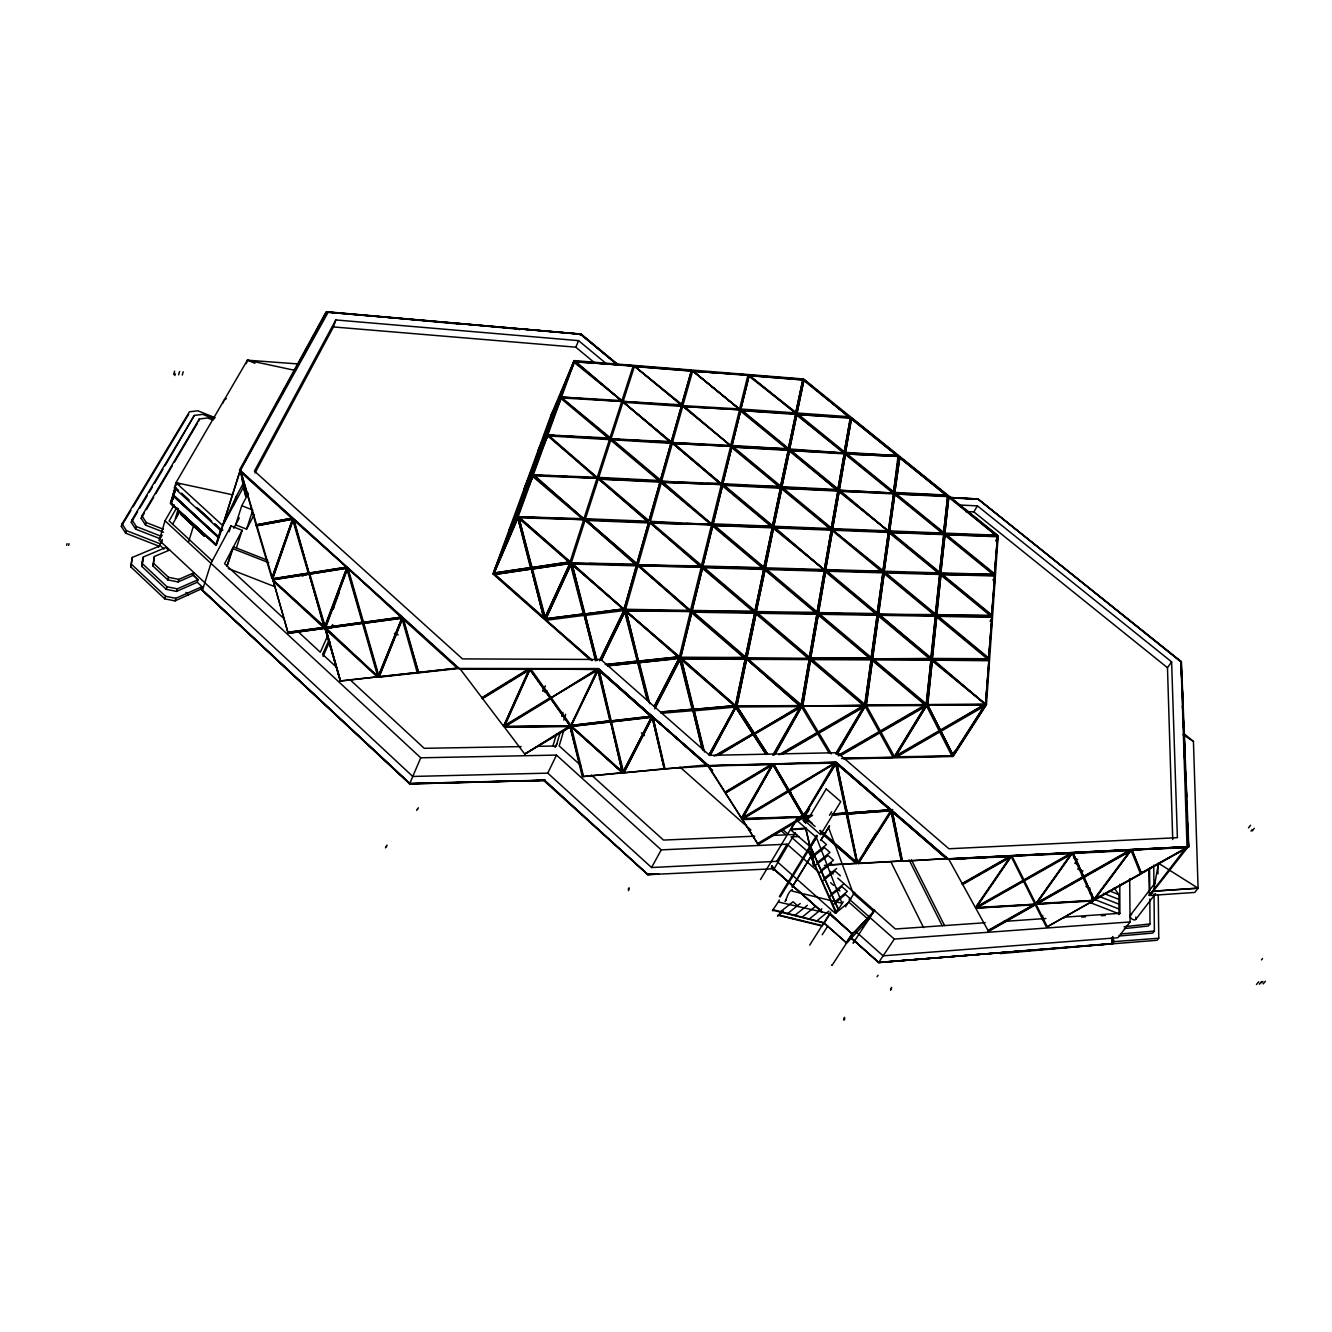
<?xml version="1.0" encoding="UTF-8"?>
<svg xmlns="http://www.w3.org/2000/svg" width="1332" height="1332" viewBox="0 0 1332 1332"><rect width="100%" height="100%" fill="white"/><g stroke="black" fill="none" stroke-linecap="round" stroke-linejoin="round"><path stroke-width="1.5" d="M1091.691 903.163L1091.79 893.539M1089.759 892.756L1089.809 887.978L1085.93 886.463M1113.286 943.622L1113.386 939.709L1112.237 943.705L1000.232 953.595M1042.54 919.596L1042.673 915.467M202.214 590.292L409.64 783.915L544.605 780.369M821.927 911.837L772.76 868.248L771.411 868.314L771.711 865.8L774.375 869.463M985.464 704.212L988.927 659.756L933.066 659.49L985.464 704.212L932.65 660.156L989.243 660.739L985.497 703.795M988.644 658.491L991.924 616.533L937.095 616.283L991.524 617.182M991.624 615.717L994.788 575.374L941.308 574.508L991.624 615.717L994.788 575.374M940.958 571.528L945.037 534.465L994.488 574.625L997.518 536.113L945.32 534.698M985.88 703.546L988.927 659.756M932.084 659.107L936.762 616.1L988.627 658.874L991.924 616.533M994.488 574.625L997.518 536.113M843.955 758.957L953.079 756.476L986.479 704.611L998.151 535.697L803.596 378.987L574.059 360.606L517.482 516.516L493.023 573.992L589.876 659.54M580.369 333.899L581.485 334.365L326.14 311.904L239.46 470.129L459.29 668.964L598.284 668.664L707.059 765.584L836.146 762.254L948.084 859.007L1188.793 846.969L1181.417 661.688L977.938 498.984L1181.134 661.904M953.079 756.476L953.429 752.38M927.621 703.196L932.333 660.006L985.164 704.095L931.917 660.672M936.529 615.284L940.991 574.308L991.358 615.55L942.573 615.384M944.987 531.734L948.867 496.47L996.969 535.198L986.213 535.414M932.333 660.006L927.821 704.545L985.164 704.095M936.762 616.1L932.483 658.458L988.344 658.724L977.588 659.323M940.991 574.308L936.912 614.618L991.358 615.55M940.758 573.543L945.037 534.465M944.788 533.766L948.867 496.47M926.073 704.678L931.018 659.49L873.293 659.223L926.489 704.012L931.018 659.49M930.985 656.576L935.497 615.584L879.287 614.635L929.203 657.275M935.464 612.753L939.759 573.792L884.981 572.227L935.647 614.102L939.759 573.792M939.51 573.043L943.822 533.966L890.026 532.5L939.51 573.043L943.822 533.966M914.152 532.55L889.51 531.568L894.888 493.739L943.572 533.266L947.685 495.97L895.204 493.989L947.318 496.603M935.497 615.584L931.185 657.925L879.287 614.635M943.572 533.266L947.685 495.97M154.362 556.493L153.563 563.269L168.565 577.322L178.838 579.387L194.072 572.727L193.273 575.274L178.038 581.951L167.782 579.886L152.814 565.85L154.362 556.493L169.68 550.016M192.174 573.842L198.035 579.703L197.236 582.234L176.54 591.391L166.25 589.327L141.775 566.333L143.34 556.976L165.851 547.485L168.764 550.416M141.908 566.45L142.591 559.54M141.775 566.333L143.34 556.976M130.852 566.933L132.318 557.442L160.389 545.67L163.986 549.017M197.236 582.234L201.998 586.679L201.265 588.96L175.041 600.882L164.718 598.834L130.719 566.816L132.318 557.442M871.195 659.207L865.051 704.495L811.488 658.94L871.195 659.207L864.934 703.113M877.239 614.601L871.394 657.625L819.147 613.619L877.239 614.601L871.011 658.291M882.983 572.177L877.438 613.103L826.423 570.562L882.983 572.177L877.055 613.769L826.056 571.228L882.6 572.843M833.349 529.587L888.461 531.768L883.166 570.745L833 530.236M888.644 530.402L893.672 493.24L839.593 491.192L888.278 531.068L839.959 490.526M839.093 490.276L892.79 492.99L839.093 490.276L845.537 453.663L893.489 492.59L898.65 456.476L845.903 453.946L898.65 456.476M866.299 703.662L872.527 659.74L925.723 704.561L866.416 705.044L872.527 659.74M872.343 658.841L878.537 615.134L930.452 658.441L872.343 658.841L899.133 658.957M878.354 614.285L884.248 572.693L934.931 614.585L878.354 614.285L924.508 615.068M904.345 572.494L884.065 571.928L889.693 532.284L939.21 572.843L912.453 572.727M912.736 494.005L894.688 493.09L899.833 456.959L947.169 495.088L916.732 494.205M872.726 658.158L878.537 615.134M878.737 613.619L884.248 572.693M884.065 571.928L889.693 532.284M889.51 531.568L894.888 493.739M894.688 493.09L899.833 456.959M882.8 571.411L888.461 531.768M888.278 531.068L893.672 493.24M893.489 492.59L897.885 457.159M810.572 658.541L818.364 614.119L870.629 658.158L810.572 658.541L818.364 614.119M818.581 611.288L825.657 571.028L876.689 613.586L863.852 614.052M857.841 571.162L825.54 570.246L832.6 530.019L882.45 571.195L865.917 571.395M848.8 529.953L832.483 529.287L839.227 490.942L887.928 530.835L838.877 491.591M845.404 453.063L851.564 418.082L898.151 455.611L845.404 453.063L851.564 418.082M802.863 705.544L810.672 659.473L864.252 705.061L802.48 706.243L810.289 660.156L863.852 705.727M825.657 571.028L818.614 612.587L876.689 613.586M825.54 570.246L832.6 530.019M832.483 529.287L839.227 490.942M839.443 489.627L845.537 453.663M809.323 658.924L801.081 705.677L747.185 659.34L809.323 658.924L801.481 704.994L747.568 658.641M817.032 613.586L809.59 657.325L756.992 612.57L817.032 613.586L809.207 657.991L756.16 613.086L746.653 658.241L808.391 658.524L746.653 658.241M816.916 612.737L824.375 570.496L765.967 568.831L817.299 612.054L824.375 570.496M824.242 569.713L831.351 529.503L774.491 527.239L824.242 569.713L774.125 527.922L830.985 530.169M779.72 527.189L773.626 526.956L781.834 488.045L831.218 528.787L837.995 490.442L782.25 488.311L837.645 491.092M837.861 489.776L844.338 453.18L789.993 450.549L837.861 489.776L844.338 453.18M839.343 452.697L789.51 449.667L796.653 414.885L844.205 452.564L850.399 417.599L797.385 414.535M824.608 569.047L831.351 529.503M831.218 528.787L837.995 490.442M844.205 452.564L850.399 417.599M785.947 899.999C785.164 903.246 787.628 891.574 792.374 889.51M746.32 659.873L736.696 706.776L746.703 659.19L800.232 706.26L746.703 659.19M765.151 569.297L756.11 612.221L765.151 569.297L816.499 612.553L787.162 612.737M765.101 568.514L773.343 528.354L823.842 569.513L773.692 527.672L765.45 567.832L823.842 569.513M789.593 450.283L781.767 487.379L789.593 450.283L837.145 490.176M803.729 380.452L796.902 413.669L804.062 379.803L849.566 417.399L804.062 379.803M747.036 657.542L756.16 613.086M773.626 526.956L781.834 488.045M789.51 449.667L796.986 414.235M735.264 706.21L745.304 658.641L681.385 658.341L734.648 705.677L693.339 709.407L681.318 659.057L693.789 709.123M754.811 612.537L745.637 656.992L692.723 611.488L754.811 612.537L745.271 657.692L693.922 613.536M754.761 611.671L763.835 568.764L703.479 567.049L755.127 610.988L763.835 568.764M715.118 567.082L702.63 566.716L712.87 525.274L763.785 567.981L772.41 527.156L713.353 525.507L772.061 527.838M772.344 526.423L780.585 487.529L723.426 484.648L772.71 525.757L780.585 487.529M780.935 484.848L788.361 449.766L732.35 447.069L788.028 450.432M795.787 413.736L788.294 449.167L795.787 413.736L741.191 410.572L786.712 447.868M749.2 375.424L740.725 409.707L749.2 375.424L795.703 413.17L802.896 379.32L749.816 375.191M745.304 658.641L735.647 705.51L681.385 658.341M763.785 567.981L772.41 527.156M780.502 486.863L788.361 449.766M795.703 413.17L802.896 379.32M680.502 657.925L691.841 612.004L744.788 657.542L703.179 658.041M691.857 611.122L702.63 567.532L754.295 611.488L708.408 611.405M712.87 524.525L722.627 485.064L771.911 526.19L753.346 526.14M731.901 446.786L722.61 484.398L731.901 446.786L780.086 486.613L757.292 486.147M740.759 410.273L731.884 446.17L740.759 410.273L787.878 448.884L733.949 446.287M691.841 612.004L680.868 657.225L744.788 657.542M702.63 567.532L692.224 610.422L754.295 611.488M702.63 566.716L712.87 525.274M722.627 485.064L713.219 523.842L771.911 526.19M626.207 610.372L690.459 611.455L679.453 656.659L625.857 611.088L676.972 655.527M690.476 610.572L701.281 566.982L638.528 565.9L690.476 610.572L638.877 565.201M701.298 566.183L711.554 524.741L650.565 523.026L711.554 524.741M661.488 481.984L650.432 521.328L710.739 524.442L661.172 482.683L711.571 523.992L721.345 484.548L662.004 482.267L721.345 484.548M721.328 483.866L730.652 446.27L672.893 443.473L721.328 483.866L673.226 442.773M707.309 444.672L672.444 442.557L730.186 445.371L682.8 406.193L730.635 445.654L739.543 409.773L683.266 406.51L739.543 409.773M693.722 371.278L748.018 374.925L739.51 409.207L693.173 371.245L737.911 407.892M66.6 545.337L67.05 543.606M68.581 545.404L69.031 543.672M162.221 539.527L159.091 546.22L125.658 533.183L121.329 526.406L122.044 523.842L189.394 411.821L197.819 410.789L215.201 417.732M625.374 610.006L637.978 565.684L689.959 610.389L625.724 609.29M669.247 565.767L638.061 564.868L650.033 522.777L700.782 565.967L681.718 566.117M673.759 481.918L661.554 481.302L672.394 443.173L720.862 483.599L706.293 483.566M672.444 442.557L682.8 406.193M692.707 370.912L682.833 405.627L739.077 408.907L692.707 370.912L739.077 408.907M125.658 533.183L126.39 530.602L122.044 523.842M160.323 538.777L135.614 529.137L131.285 522.394L132.001 519.83L194.305 415.418L202.73 414.369L214.136 418.914M173.676 374.492L174.625 371.162M174.842 375.524L175.308 373.859M623.959 609.44L636.596 565.134L572.044 563.286L623.959 609.44L571.711 564.002L636.263 565.834M637.245 562.354L648.701 522.227L585.997 519.746L635.148 562.986M649.317 519.513L660.189 481.451L598.934 479.087L659.856 482.151M671.128 442.657L660.572 480.086L611.854 439.06L671.128 442.657L660.256 480.769L610.988 439.46L598.501 478.121M671.178 442.024L623.543 402.297L671.178 442.024L681.551 405.677L623.126 401.415L634.482 366.267L681.102 404.795L634.482 366.267M691.491 370.413L681.584 405.111L691.491 370.413L635.281 366.034M624.308 608.724L636.596 565.134M648.701 522.227L637.029 563.619L585.997 519.746M660.189 481.451L649.1 520.795L599.25 478.388M671.495 441.342L681.551 405.677M178.638 374.825L179.587 371.511M135.614 529.137L136.347 526.573L132.001 519.83M599.45 679.004L600.482 675.357M163.536 532.151L145.538 525.124L141.192 518.398L141.925 515.834L199.234 419.031L207.675 417.965L212.97 420.08M182.268 375.075L183.2 371.761M145.538 525.124L146.287 522.56L141.925 515.834M194.305 415.418L165.068 465.734M299.101 364.019L247.402 360.189L175.99 482.667L174.425 488.012L221.012 530.835L222.827 530.069L220.712 529.57L218.431 536.779L173.593 495.487L175.924 488.145L171.245 503.396L215.934 544.638L218.215 537.479L219.38 537.112M835.347 913.369L776.822 861.321L651.581 867.532L547.768 773.143L412.77 776.456L159.257 540.293L165.018 520.779L174.242 504.778M221.878 529.204L216.15 545.288L170.463 503.13L175.158 487.229M173.26 495.054L171.129 502.264L173.16 495.537M175.091 488.911L173.476 494.355L175.391 486.996M152.814 565.85L153.563 563.269M171.245 503.396L173.56 496.12L218.398 537.395M563.802 730.369L559.19 745.937L580.669 765.317M198.485 421.528L199.234 419.031M545.104 779.853L543.906 780.652L647.752 874.674L658.674 873.892M560.356 731.967L556.177 745.987L537.628 746.32M563.869 720.129L565.634 714.202M178.338 508.624L175.408 518.414L179.321 511.571M552.897 746.003L556.46 734.148M561.788 716.35L562.97 712.387M647.835 874.624L544.405 780.186L647.885 874.441L646.902 873.542M167.782 579.886L168.565 577.322M166.25 589.327L167.033 586.779L142.524 563.752M223.11 402.93L223.859 400.466L226.373 398.551M164.718 598.834L165.501 596.27L131.452 564.235M188.545 542.057L193.856 524.708M178.038 581.951L178.838 579.387M246.353 363.619L247.402 360.189L295.438 370.479M176.54 591.391L177.339 588.827L198.035 579.703L193.273 575.274M175.041 600.882L175.824 598.318L201.998 586.679M216.15 545.288L221.162 529.503L214.902 523.976M221.012 530.835L240.176 470.412L326.623 311.738L581.435 334.199L520.879 328.987M221.095 530.802L240.26 470.379L459.074 668.398M233.566 505.377L236.663 495.654L243.306 483.366M831.651 965.134L832.317 965.051M229.121 531.684L230.969 525.924L242.158 530.319L236.547 547.585M571.262 562.953L585.081 520.196L636.13 564.102L571.262 562.953L575.291 563.07M585.231 519.447L598.368 478.804L648.234 521.245L585.547 518.731M619.28 439.327L611.105 438.827L623.026 401.981L670.679 441.741L645.837 440.925M248.451 493.223L241.775 505.71L235.614 524.841L246.587 529.154L254.112 514.785M226.973 565.85L232.584 548.518L268.764 562.703M518.864 517.066L583.716 519.647L570.179 561.671L518.864 517.066L569.363 561.971L531.551 567.648L518.931 517.865L532.034 567.415M583.866 518.897L597.036 478.271L534.065 475.091L583.866 518.897L535.331 477.156M597.169 477.572L609.69 438.927L548.501 435.214L597.169 477.572L547.602 435.614L596.27 478.005M609.806 438.295L621.761 401.465L561.521 397.053L574.458 361.471L621.328 400.566L573.543 361.938L555.927 405.944M621.861 400.882L633.249 365.751L575.024 361.821L621.861 400.882L575.307 361.122M227.223 566.083L233.466 546.853L267.699 560.273M246.587 529.154L252.198 511.971M303.829 355.328L306.626 349.384M255.028 472.96L333.466 326.939L335.797 319.946L578.571 340.642L607.092 364.319M271.895 578.338L292.624 519.114L271.895 578.338L256.327 525.857L292.624 519.114M272.56 578.937L293.306 519.73L308.874 573.06L272.56 578.937L292.757 519.963L293.939 519.563L308.991 573.21L293.39 519.796L346.503 567.132L309.524 572.96M533.133 475.524L518.131 516.766L583.266 518.648L533.133 475.524L532.7 476.59M547.602 435.614L533.333 474.825L596.586 477.306M609.257 437.995L561.355 397.635L547.785 434.981L609.257 437.995L600.799 438.195M509.09 532.167L517.732 517.748L509.09 532.167L493.606 572.477L512.703 524.741L498.085 563.236M523.842 491.658L533.499 474.425L527.705 483.516L509.773 530.269L527.572 483.732M541.575 446.453L537.912 453.08L524.508 489.843L542.623 444.555L546.453 437.629M539.244 449.417L551.315 416.317L555.111 409.224M493.023 573.992L550.782 415.75L574.192 360.606M810.339 846.752L790.659 829.836L796.37 820.246M790.992 829.303L805.943 828.088M346.753 568.098L324.625 626.823L309.257 574.159L346.753 568.098L325.158 626.556L323.992 626.956L309.157 574.009L324.525 626.706L272.794 579.87L324.275 627.389L287.928 632.417L273.093 580.336L287.928 632.417M325.308 627.439L362.804 622.277L325.308 627.439L347.436 568.731L362.953 622.444L401.715 617.099L362.953 622.444M325.84 627.189L347.436 568.731M339.26 592.457L333 609.39L333.766 607.692M544.372 780.369L409.59 783.865M954.927 751.065L952.83 754.695M995.637 540.942L997.801 537.046L994.521 574.275M992.939 580.153L995.087 576.323L991.741 615.334M990.092 621.278L992.24 617.515L988.744 658.458M378.388 676.256L401.948 618.065L378.388 676.256L363.087 623.226L325.541 628.388L377.988 676.789L340.476 681.102L325.824 628.821L340.476 681.102M379.087 676.889L402.114 618.98L403.33 618.564L418.498 672.377L402.647 618.714L379.087 676.889L417.798 672.444L379.603 676.606M509.773 530.269L528.371 483.782M513.236 523.376L531.951 478.488M539.293 449.45L556.21 407.192L561.155 397.968L537.778 451.565L561.355 397.635M573.309 364.369L556.56 406.21L551.198 414.818M523.859 489.593L541.974 444.289L547.402 435.914M537.778 451.565L542.357 443.256L560.406 398.101L608.957 438.694M539.327 450.149L561.055 398.368M409.557 783.965L420.745 757.808L556.476 755.094L661.238 849.866L787.062 844.188L819.696 873.076M260.889 432.101L263.12 428.638M260.905 432.317L263.12 428.871M282.317 393.706L284.632 387.828L285.298 388.328M302.58 356.976L306.377 349.617M302.564 357.209L305.711 349.583M323.46 318.348L326.39 313.037M325.224 315.967L326.79 312.171L581.185 334.066L618.248 364.735M579.703 334.099L581.485 334.365L580.336 335.048L580.885 334.249M333.466 326.939L575.807 347.186L578.571 340.642M551.814 415.068L574.458 361.471M553.046 413.07L569.68 373.676M571.278 369.93L573.642 364.302M561.521 397.053L621.328 400.566M546.736 435.631L523.726 490.093L547.119 436.68M532.151 477.655L508.957 530.552L532.95 475.774M530.502 567.815L517.898 518.115L530.985 567.565L494.105 573.126L517.732 517.748M494.105 573.126L517.898 518.115M385.497 847.868L386.197 846.236M386.397 846.802L387.096 845.171M416.716 810.389L417.432 808.774M417.599 809.373L418.298 807.758M323.077 656.376L329.77 641.291M633.249 365.751L575.024 361.821M327.722 635.63L320.313 652.23L297.519 631.152M331.019 628.254L332.667 624.558M328.455 641.208L322.61 654.362L336.263 666.982M634.998 366.6L681.901 404.429M621.761 401.465L561.938 397.968L610.123 437.595M623.026 401.981L670.362 442.424M623.126 401.415L681.102 404.795M611.105 438.827L670.679 441.741M597.036 478.271L535.797 475.907M598.368 478.804L647.901 521.944M583.716 519.647L518.564 517.798M585.081 520.196L634.248 563.469M544.855 617.931L569.93 563.369L531.934 569.064L544.855 617.931L569.08 565.234M571.511 566.283L583.882 613.919L545.904 618.864L570.995 564.302M545.904 618.864L570.146 566.167M503.579 726.29L529.237 670.013L528.704 668.88L459.99 668.764L528.921 669.447L482.134 698.151L529.004 669.463L503.579 726.29L459.99 668.764M504.279 725.724L529.936 669.463L570.129 725.99L504.795 726.822L504.279 725.724L550.116 697.735M570.129 725.99L504.578 726.273L529.936 669.463M545.354 685.897L542.84 691.291L543.389 689.51L547.219 691.008M232.617 494.788L175.99 482.667L222.694 525.541L236.663 495.654M672.394 443.173L720.529 484.282M653.313 480.885L659.723 480.502L598.817 477.422M792.024 891.041L841.574 903.179M661.554 481.302L720.862 483.599M650.033 522.777L700.432 566.649M638.061 564.868L700.782 565.967M637.978 565.684L689.593 611.088M555.094 747.402L556.826 743.789M599.383 660.772L623.992 610.389L599.85 660.505M601.331 659.889L625.074 611.338L637.762 661.122L606.659 664.601M601.814 659.59L625.074 611.338M551.315 697.718L597.618 670.113L597.119 668.997L530.769 668.88L597.352 669.546L570.928 725.457L598.201 669.879L610.422 720.795L571.028 725.49L610.422 720.795M547.768 773.143L556.476 755.094M571.495 725.207L598.201 669.879M748.018 374.925L693.173 371.245M749.616 375.741L796.053 412.52M730.635 445.654L683.582 405.827M730.652 446.27L672.893 443.473M711.571 523.992L662.337 481.568M701.281 566.982L638.528 565.9M690.459 611.455L625.857 611.088M654.112 706.426L679.07 658.291L654.578 706.11M655.194 707.375L680.186 659.257L692.64 709.223L660.622 712.17M654.728 708.907L680.186 659.257M622.993 772.177L651.564 717.099L622.993 772.177L610.922 721.927L651.564 717.099M651.831 718.031L623.692 772.81L664.268 768.797L652.297 717.748L664.268 768.797M624.142 772.527L652.297 717.748M242.158 530.319L224.592 563.702L283.849 618.514M727.605 567.432L763.319 567.765L702.98 566.033M233.816 528.221L239.294 517.915M230.969 525.924L210.956 563.353L202.397 590.476L409.74 783.532L544.338 780.385M843.506 452.947L789.859 449.001M335.797 319.946L254.462 471.095L462.47 658.89L600.849 659.473L709.64 755.361L837.545 752.697L948.933 848.767L1177.388 837.695L1171.611 661.871L977.422 505.877L958.89 504.978M222.694 525.541L243.923 486.163M628.238 889.277L629.07 887.745M628.371 890.658L629.203 889.127M820.329 528.804L830.835 528.554L773.992 526.273M708.957 754.778L735.197 707.109L709.423 754.445M709.506 755.261L736.18 706.659L986.479 704.611M710.056 754.745L735.847 707.409L752.98 734.182L716.882 755.211M710.289 755.361L735.847 707.409M648.234 873.759L647.752 874.674L773.01 868.797L773.576 867.765M651.581 867.532L661.238 849.866M725.074 792.074L771.794 764.102L772.26 765.201L741.724 818.531L707.575 765.384M542.49 443.007L547.935 434.582L546.003 438.095M240.293 470.462L327.955 312.637M158.541 547.202L162.188 540.809M172.561 524.259L179.72 511.688M772.743 755.227L800.316 706.876L756.26 732.55M774.009 754.029L800.599 707.442L799.949 706.093L754.295 733.416L800.216 706.643L737.162 706.593M774.009 755.194L800.582 708.657M775.291 753.995L801.614 706.876M176.84 507.492L169.131 520.912L212.287 560.889M159.257 540.293L162.221 535.114M741.474 817.965L771.994 764.618L725.374 792.54L708.457 765.917L772.061 764.668L725.341 792.64L741.724 818.531M788.627 791.641L742.79 818.997L742.324 817.931L772.86 764.601L803.296 816.699L742.174 819.063L757.908 844.088L802.913 817.315L742.423 819.63M742.573 818.497L772.86 764.601M172.977 494.888L218.648 537.429M173.243 494.255L175.325 490.675M170.912 502.181L172.994 498.584M170.463 503.13L172.644 499.35M176.49 484.448L174.425 488.012L175.524 487.579L178.571 490.359M920.312 532.8L943.272 533.05L889.876 530.919M141.192 518.398L144.322 513.12M146.403 509.59L153.696 497.269M155.777 493.739L172.444 465.567M174.525 462.038L197.452 423.293M809.623 845.853L810.622 846.286L808.224 850.332L836.246 911.871L838.044 909.057L810.605 847.069L816.433 837.478L841.907 902.996M965.633 511.505L973.858 511.888L977.422 505.877M131.285 522.394L137.612 511.771M139.727 508.225L147.119 495.837M149.234 492.291L152.397 486.979M154.512 483.433L162.954 469.264M760.505 879.536L797.385 817.865M835.547 753.895L863.869 706.343L818.697 732.6M836.862 752.713L864.152 706.909L863.536 705.56L818.264 731.884L818.964 733.149L864.152 706.909M836.779 753.862L865.117 706.343L893.189 757.375L841.508 758.524M837.062 754.412L865.117 706.343M508.957 530.552L518.298 516.35L513.919 523.659M771.711 865.8L775.141 870.029M832.134 814.218L846.503 812.936L835.997 763.436L803.829 815.617L835.031 762.603L788.927 790.109L804.095 816.166L812.187 815.634M821.561 911.388L772.893 868.014L821.428 911.504M776.822 861.321L787.062 844.188M804.095 816.166L835.997 763.436M795.337 832.617L773.226 870.345L772.876 869.263M802.796 820.162L809.64 808.74M121.329 526.406L130.952 510.406M133.083 506.843L188.678 414.319M779.353 896.519L816.599 835.297M829.503 815.284L831.634 811.771M780.169 897.019L817.432 835.813M823.442 922.826L773.692 910.439C770.379 911.787 774.675 908.407 779.32 899.999M792.124 887.079L813.203 852.597M820.579 840.525L829.42 826.056M792.39 886.879L813.452 852.397M820.828 840.326L829.52 825.757M785.031 901.498L785.68 900.449M812.087 857.308L824.591 847.685L829.969 852.413L817.099 862.72M777.588 916.349L778.454 914.934L821.644 925.407M846.802 809.839L844.738 813.203L856.526 812.32M815.567 865.201L828.071 855.494L833.449 860.222L820.612 870.595M959.123 574.075L994.221 574.425L941.141 572.893M785.63 916.732L784.764 916.516M819.063 873.076L831.551 863.286M792.823 918.531L791.957 918.314M925.29 705.843L894.421 756.609L925.573 706.376L924.691 705.244M926.489 705.827L951.93 756.043L895.92 757.309L895.337 756.043L926.489 705.827L895.603 756.576M822.493 881.051L835.031 871.078L840.409 875.84M800.049 920.345L799.183 920.129M807.325 922.16L806.443 921.944M865.484 849.949L876.073 833.199M857.442 862.953L890.692 810.722L847.069 814.085L857.442 862.953L847.468 813.769M858.174 863.586L891.441 811.371L901.664 860.988L858.174 863.586L891.441 811.371M832.733 905.044L845.42 894.438L850.798 899.2M829.137 913.602L778.637 902.064M809.673 945.154L821.711 926.19M830.668 912.087L823.925 922.71L773.243 909.739L772.926 910.522M821.977 925.973L823.892 922.959L822.277 925.524M823.992 923.492L830.336 913.552L851.931 933.882M822.227 934.764L827.705 926.173M836.096 912.986L837.761 909.506M838.411 909.373L843.223 901.797M845.52 906.776L854.711 892.407M849.949 900.732L849.516 899.633L850.232 900.282M952.846 754.761L984.664 705.344L953.146 755.294L940.708 730.735L984.398 704.578L940.359 730.019L953.146 755.294M845.953 943.089L852.33 933.282M832.084 965.3L846.32 943.422M846.603 942.973L853.479 932.4M873.692 911.471L867.615 920.778L846.969 942.823L852.663 934.065L873.792 911.554L852.563 933.998M853.362 942.773L874.741 910.056M1129.703 878.77L1130.069 921.944L894.305 939.093L878.67 962.503L1112.387 943.506M843.639 1018.797L844.621 1017.332M843.889 1020.262L844.888 1018.797M877.072 976.706L878.054 975.24M890.658 988.843L891.657 987.378M890.509 990.292L891.491 988.827M976.256 907.658L1011.154 856.543L975.474 907.708L1010.355 856.576L947.701 859.323L835.747 762.553L948.217 858.907L1188.211 846.669L1181.118 661.455M1172.726 839.526L1167.481 667.715L1171.611 661.871M1071.378 853.429L1035.83 903.762L1072.143 853.396L1036.579 903.712L1082.999 877.405M1010.472 952.164L1018.181 951.514M1063.652 918.364L1064.534 917.165L1119.896 913.302L1119.796 884.265M1093.838 899.383L1130.319 850.382L1083.699 876.789L1094.138 899.933L1131.051 850.349L1094.554 899.333L1140.642 874.025L1094.871 899.883M796.486 820.096L815.7 836.796M1119.896 913.302L1118.997 914.468L1118.93 894.604L1114.101 887.961M1130.535 915.034L1155.294 882.716M1158.241 894.638L1158.757 938.227L1113.818 941.641L1112.237 943.705L878.654 962.603L850.815 937.795M1198.084 888.178L1153.462 891.191L1158.474 863.236L1198.084 888.178L1194.737 892.44L1149.966 895.487L1153.262 891.191L1198.084 888.178L1193.439 741.441L1183.815 733.532M1130.069 921.944L1117.948 937.711L883.083 955.827L855.36 931.168M1135.713 919.446L1155.577 893.639M1149.816 899.05L1149.999 923.942L1148.4 926.006L1124.458 928.571M1149.966 895.487L1188.161 846.719L948.8 859.273L965.167 858.441M1154.012 893.988L1154.378 931.068L1152.779 933.099L1118.83 936.03M1158.757 938.227L1157.142 940.275L878.687 962.403L850.832 937.645M1248.5 827.871L1250.565 825.241M1251.014 831.002L1252.047 829.686M1252.246 830.952L1254.311 828.321M808.258 850.116L835.83 912.953L847.701 903.179M1261.437 959.906L1262.553 958.574M1256.476 984.481L1258.723 981.834M1259.373 984.231L1261.62 981.584M1261.737 982.716L1262.853 981.384M1263.152 983.915L1265.4 981.251M853.113 942.989L853.596 942.54M805.91 828.471L809.906 846.386L805.693 828.82M902.097 861.271L947.035 858.591L902.097 861.271L892.224 811.221L902.48 860.955M1180.435 661.355L1129.952 620.862M816.283 921.344L828.887 911.055M834.615 901.997L847.335 891.408L841.957 886.662L829.486 896.736M809.257 919.063L821.894 908.807M831.118 894.155L843.589 884.082M801.981 917.249L814.635 907.042M794.738 915.45L807.425 905.261M819.729 830.619L857.075 862.753L846.686 813.835L832.7 814.818M824.425 865.367L856.692 863.369L821.278 832.284M787.528 913.652L800.232 903.512M778.504 914.851L783.283 911.055M824.108 878.454L836.646 868.497M778.504 915.084L781.618 912.603M780.336 911.854L793.073 901.747L798.384 906.493M846.886 813.169L890.575 809.789L846.886 813.169L836.762 763.286L847.285 812.87M890.692 810.722L847.069 814.085M1128.454 619.663L1078.77 579.803M813.586 854.844L826.489 844.588L821.111 839.859M832.3 815.117L846.686 813.835M815.101 826.556L804.328 817.099L810.722 816.383M804.828 821.744L804.345 817.432L807.425 820.129M796.453 819.446L808.407 810.522M1077.288 578.621L1028.404 539.41M707.542 765.251L709.04 765.817M622.394 772.677L571.328 726.789L622.394 772.677L583.033 776.573L570.196 727.222L582.334 776.639L664.568 769.03L653.013 717.582L708.591 766.033L707.059 765.584L708.158 765.167M1026.955 538.245L978.837 499.633M664.568 769.03L706.509 764.884M693.339 709.407L734.914 705.644M622.277 772.327L610.655 721.728L571.195 726.406L622.277 772.327L610.655 721.728M703.429 749.899L694.155 710.539L704.478 751.997M702.846 750.166L692.99 710.639L701.931 748.584M650.948 716.433L598.9 669.713L610.689 720.995L650.948 716.433L598.434 669.979M610.689 720.995L651.415 716.15M528.704 668.88L481.934 697.585L482.534 698.667L529.237 670.013M597.119 668.997L551.182 697.768L597.402 669.563M504.495 726.29L550.482 698.234L569.896 725.457M504.795 726.822L550.699 698.784M569.58 726.107L524.741 754.078L569.863 726.639L504.279 726.939L569.58 726.107L570.079 727.189L524.891 754.012M951.348 497.619L977.988 498.951L948.967 497.469M638.411 661.288L626.19 611.122L638.411 661.288L678.771 656.842M580.336 335.048L581.485 334.365M725.64 793.123L772.26 765.201M742.324 817.931L788.078 790.609M773.126 765.167L788.344 791.175L742.54 818.431L803.296 816.699M803.829 815.617L789.193 790.575L835.297 763.153L789.46 791.141M608.125 665.883L638.111 662.537L647.635 699.966M648.684 701.648L638.777 662.703L675.091 658.707M757.658 843.522L802.663 816.766L803.113 817.815L758.191 844.521L742.174 819.063M714.102 756.11L752.713 733.616M716.3 755.843L753.196 734.348L766.183 754.545M718.681 755.177L753.196 734.348M767.615 754.162L754.761 734.148L800.599 707.442M778.887 754.745L816.966 732.633L817.682 733.899L783.383 753.829M781.651 753.862L817.249 733.183M818.531 732.433L863.819 706.127L802.896 706.06L831.335 753.862M781.018 754.495L817.398 733.349M838.228 755.327L879.07 731.668L879.736 732.933L840.642 755.577M922.926 706.26L880.335 730.935L881.018 732.2L925.573 706.376M838.511 755.877L879.353 732.217M880.618 731.484L925.274 705.61L866.399 705.544M840.359 755.028L879.453 732.384M880.735 731.651L923.509 706.876M895.337 756.043L939.11 730.752L939.743 731.984L895.92 757.309M939.393 731.285L895.637 756.759L951.93 756.043M941.008 731.268L984.964 705.877M1010.189 856.11L962.137 883.482L962.67 884.481L1010.672 857.159L1010.189 856.11L999.966 856.643M962.37 883.899L1010.355 856.576L962.437 884.065M1071.244 852.979L1023.892 879.869L1024.408 880.852L1071.694 853.995L1071.244 852.979L1050.815 854.028M1023.342 880.918L976.14 907.525L1035.014 904.245L1011.154 856.543M1024.092 880.286L1071.561 853.546L1011.987 856.026L1016.083 855.81M1094.138 899.933L1083.515 876.389L1128.404 850.965M988.244 930.852L1034.431 904.694M1082.866 877.255L1036.429 903.562L1093.339 900.415L975.723 908.124L1034.581 904.828L988.327 931.035M988.544 931.418L1034.731 905.261L1034.281 904.278L988.028 930.469L988.544 931.418L948.8 859.273M1084.015 877.355L1130.635 850.948L1130.202 849.949L1072.976 852.88L1083.515 876.389M1141.141 873.009L1187.495 847.552L1141.457 873.559L1131.884 849.849L1187.162 847.019M1093.639 900.099L1188.127 846.719L948.101 858.807M1047.302 926.756L1092.906 900.998L1047.302 926.756L1035.996 904.162L1092.906 900.998M584.498 614.035L623.692 608.94L584.498 614.035L572.061 564.069L584.964 613.786M595.97 660.489L584.248 615.334L595.504 660.755M596.57 660.572L585.331 615.201L597.036 660.306M543.822 618.148L531.351 568.964L494.422 574.508L543.822 618.148L531.351 568.964M417.982 672.643L458.008 668.065L418.498 672.377M591.957 660.639L546.22 620.262L592.424 660.372M531.551 567.648L569.613 561.921M325.541 628.388L363.087 623.226M401.948 618.065L363.22 623.393L401.415 618.331M256.044 524.908L292.374 518.148L256.044 524.908L240.826 471.478L256.593 524.675M215.901 545.254L171.229 504.029M218.431 536.779L173.776 495.404M193.639 525.907L204.196 536.047L205.761 535.581L182.018 513.902L180.736 514.435L204.495 536.13M181.785 515.084L192.308 525.174M581.718 334.948L615.983 363.786M170.829 503.463L216.117 544.555M849.233 417.116L804.245 380.869M256.327 525.857L292.074 519.347M897.435 455.944L851.731 419.13M273.093 578.687L308.874 573.06M308.991 573.21L345.97 567.382M273.326 579.636L309.157 574.009M272.794 579.87L308.608 574.259M309.257 574.159L346.203 568.348M946.403 495.404L899.949 457.992M494.572 572.877L530.985 567.565M494.422 574.508L530.869 569.214M531.934 569.064L569.447 563.619M996.153 535.481L949.233 496.986M288.461 632.151L324.275 627.389M546.37 618.597L583.882 613.919M546.22 620.262L584.248 615.334M584.865 615.451L623.526 610.639M571.195 726.406L610.189 722.011M610.922 721.927L651.098 717.382M340.992 680.818L377.988 676.789M378.921 677.172L458.991 668.448L598.284 668.664M1124.058 926.722L1149.999 923.942M605.227 664.518L637.762 661.122M638.877 661.005L676.539 657.076M607.575 665.717L636.08 662.753M638.777 662.703L678.621 658.557M1120.412 933.965L1154.378 931.068M660.805 711.904L692.64 709.223M661.105 713.319L692.99 710.639M693.706 710.838L735.197 707.109M1023.176 950.915L878.67 962.503L850.965 937.578M864.385 811.721L875.657 810.872M883.099 810.306L892.706 809.59M804.595 815.917L812.587 815.334M832.533 813.919L846.503 812.936M804.328 817.099L810.322 816.683M985.264 922.726L895.37 929.003L837.761 878.138M1003.579 921.444L1045.853 918.481M1081.584 917.099L1085.563 916.832M1101.348 915.717L1105.277 915.434M1149.966 895.254L1149.05 895.32L1152.696 890.991M790.892 829.753L805.977 828.804M708.524 766.083L665.018 768.731L653.013 717.582M826.806 864.951L856.692 863.369M858.557 863.269L901.664 860.988M973.359 858.008L989.726 857.175M1024.258 855.394L1042.64 854.445M1073.292 853.446L1130.518 850.499L1083.832 876.939L1072.976 852.88M1131.884 849.849L1187.495 847.552M1188.544 847.219L947.701 859.323L836.146 762.254L707.775 765.85L598.251 668.564M799.333 836.513L791.042 836.879L812.853 856.126M754.728 836.18L663.486 840.076L591.391 775.008M771.311 835.48L785.83 834.864L781.151 830.735M796.852 834.381L788.627 834.731L782.4 829.237M821.528 833.332L825.64 833.166M202.481 590.226L409.74 783.532L544.388 780.186M788.927 790.109L773.692 764.052L835.297 763.153M843.306 757.941L893.189 757.375M521.128 746.603L424.225 748.318L349.916 679.603M737.062 706.077L800.632 705.56M940.359 730.019L927.755 705.044L984.698 705.128M810.955 657.858L870.629 658.158M681.018 659.04L744.938 659.323M747.185 659.34L808.94 659.606M811.105 659.623L870.795 659.889M872.893 659.889L930.618 660.139M756.476 611.538L816.499 612.553M631.584 610.106L685.464 611.022M758.191 612.254L764.385 612.354M818.248 613.269L843.123 613.686M692.357 612.187L754.445 613.236M756.626 613.269L816.649 614.268M820.845 614.335L876.839 615.267M878.887 615.301L935.097 616.25M825.907 569.58L882.45 571.195M884.431 571.262L939.21 572.843M589.41 563.469L623.692 564.452M775.157 568.797L811.404 569.83M819.446 570.063L823.476 570.179M942.79 573.609L950.965 573.842M703.13 567.748L763.469 569.447M765.6 569.513L823.992 571.178M884.598 572.893L939.376 574.442M943.339 574.558L994.388 576.007M646.769 873.775L658.557 874.108M832.85 528.638L887.928 530.835M945.171 533.133L996.969 535.198M520.163 516.849L544.472 517.815M552.564 518.148L578.887 519.197M587.245 519.53L611.505 520.496M619.596 520.812L645.87 521.861M654.145 522.194L680.419 523.243M686.48 523.476L710.739 524.442M718.947 524.775L747.269 525.907M785.813 527.439L814.235 528.571M852.88 530.103L881.434 531.252M953.079 534.099L982.084 535.248M585.68 520.446L648.368 522.927M835.031 530.319L888.078 532.417M890.026 532.5L943.439 534.615M947.402 534.781L997.135 536.746M535.364 474.925L541.458 475.241M547.552 475.541L567.848 476.573M573.942 476.873L594.238 477.905M600.532 478.221L620.829 479.254M626.922 479.553L647.219 480.586M677.822 482.134L702.23 483.366M724.658 484.498L728.737 484.698M732.816 484.915L753.213 485.93M783.815 487.479L806.376 488.628M810.472 488.827L833.033 489.976M780.236 488.211L723.093 485.331L770.762 525.108M839.593 491.192L893.306 493.889M948.234 497.369L977.072 499.217L950.532 497.885M722.943 483.716L780.086 486.613M782.117 486.713L837.495 489.527M895.054 492.44L947.169 495.088M550.233 436.047L609.39 439.627M611.538 439.743L670.812 443.34M789.993 450.549L843.988 453.829M732.217 445.487L787.878 448.884M845.753 452.414L898.151 455.611M549.816 435.098L553.896 435.348M557.975 435.597L576.323 436.713M580.402 436.963L596.719 437.945M623.359 439.56L641.758 440.692M711.405 444.921L729.853 446.037M625.607 402.447L681.235 406.36M743.206 410.722L795.454 414.402M799.4 414.668L850.049 418.231M741.058 409.041L795.321 412.887L748.884 376.09M797.235 413.02L849.916 416.75M575.357 361.238L632.8 366.25M635.497 366.466L691.008 370.895M693.622 371.112L747.502 375.408M750.049 375.607L802.347 379.786M635.597 366.65L691.191 371.079M750.132 375.791L802.563 379.97M456.759 323.809L394.006 317.965M519.28 329.237L458.441 323.559M165.501 596.27L175.824 598.318M167.033 586.779L177.339 588.827M778.238 915.3L821.361 925.857M809.923 845.803L814.451 865.883L812.22 853.546M1089.643 902.38L1118.997 913.835M228.288 568.531L274.675 586.629M363.519 621.311L367.366 622.81M394.372 633.349L398.218 634.848M544.755 692.041L548.584 693.522M126.39 530.602L159.857 543.672M787.329 790.808L791.158 792.307M1077.571 868.914L1082.983 871.028M1081.784 875.291L1085.547 876.772M301.948 573.676L305.761 575.174M1109.273 890.825L1118.93 894.604M299.234 574.625L303.047 576.123M1103.445 893.306L1118.947 899.383M146.287 522.56L163.303 529.204M1099.033 896.369L1118.963 904.178M1091.741 898.351L1118.98 908.99M136.347 526.573L161.072 536.23M170.646 502.813L171.562 503.163M1074.158 858.158L1077.705 859.556M1074.708 863.069L1078.57 864.585M243.59 487.412L240.792 471.928M246.12 496.103L243.656 487.762L245.488 495.987M241.775 505.71L252.814 510.073M175.99 482.667L179.837 484.182M240.409 470.146L243.739 486.53M953.879 754.811L985.713 705.411M513.802 523.859L532.134 476.023L582.95 519.347M538.544 451.365L556.21 407.192M537.912 453.08L542.49 444.788M247.402 360.189L254.978 363.253M556.077 405.694L561.671 396.67L551.315 416.317M707.059 765.584L708.657 766.316M1183.099 734.715L1193.439 741.441M973.858 511.888L1167.481 667.715M851.231 418.731L897.801 456.243M899.483 457.609L946.786 495.72M948.501 497.102L996.586 535.83M797.718 413.869L844.555 451.914M846.253 453.296L893.855 491.941M895.57 493.34L943.955 532.634M945.703 534.049L994.887 573.975M796.653 414.885L841.891 451.631M845.187 454.329L892.79 492.99M894.521 494.388L942.906 533.699M944.654 535.114L993.838 575.074M741.508 409.906L788.627 448.501M790.326 449.9L838.228 489.11M890.409 531.851L939.909 572.394M941.691 573.859L992.024 615.084M740.425 410.939L787.545 449.55M789.243 450.949L835.547 488.877M889.326 532.933L938.827 573.493M940.608 574.958L990.958 616.2M732.683 446.387L780.852 486.197M782.6 487.645L831.584 528.121M937.478 615.617L989.027 658.224M617.049 364.335L580.669 334.299L617.948 364.918M731.568 447.452L779.753 487.279M781.484 488.727L830.469 529.22M832.25 530.685L882.067 571.861M883.865 573.359L934.548 615.251M936.379 616.766L987.928 659.373M575.807 347.186L594.771 362.953M722.277 485.747L771.561 526.873M825.291 571.694L876.289 614.252M878.138 615.8L930.052 659.107M713.702 524.825L764.135 567.299M610.689 440.143L659.407 481.202M712.52 525.957L762.97 568.448M764.784 569.979L816.116 613.236M817.981 614.801L870.229 658.824M872.127 660.422L925.324 705.227M650.898 522.327L701.648 565.484M702.28 568.215L753.929 612.187M755.793 613.769L808.391 658.524M691.475 612.703L744.405 658.224M699.15 757.925L597.818 668.93L703.779 761.821M835.68 762.603L947.585 859.34M836.363 763.569L890.176 810.106M891.841 811.538L946.652 858.924M517.482 516.516L736.18 706.659M518.448 518.098L569.13 562.171M571.595 564.302L623.226 609.207M625.724 611.371L678.321 657.126M680.868 659.34L734.465 705.943M598.001 669.213L708.924 765.833M804.728 816.799L812.42 823.559M820.129 830.319L857.075 862.753M803.945 817.715L808.574 821.777M820.895 832.6L856.293 863.685M829.736 914.301L851.981 933.799M824.092 923.193L846.236 942.64L824.275 923.043M494.888 574.275L544.288 617.882M829.969 871.261L833.083 874.008M598.201 668.714L708.158 765.85M854.095 894.238L873.392 911.238M706.46 764.735L712.687 770.246M822.81 875.823L825.923 878.571M830.585 882.7L833.682 885.447M836.796 888.211L839.909 890.958M849.233 899.2L894.305 939.093M848.884 902.197L868.664 919.729M641.425 732.833L644.522 735.564M680.003 767.066L750.948 830.069M830.052 913.935L852.13 933.582M571.644 726.123L622.743 772.027M240.26 471.695L291.841 518.381M401.182 617.365L348.102 568.581L363.486 622.177M402.797 618.831L457.492 668.348M181.468 514.119L205.211 535.814M181.102 514.269L204.845 535.963M181.602 493.156L189.211 500.149M198.418 508.824L210.406 519.846M181.735 493.739L187.729 499.25M196.736 507.509L211.721 521.295M214.718 524.042L220.712 529.57M326.074 628.121L377.739 676.373L362.554 623.476M272.56 580.569L323.743 627.655M325.291 629.07L377.472 677.056M173.376 496.187L218.215 537.479M165.018 520.779L420.745 757.808M201.265 588.96L409.74 783.532M185.947 592.407L188.545 594.855M504.279 726.939L524.741 754.078M530.769 668.88L570.928 725.457M530.153 670.013L550.332 698.284M736.113 707.991L752.98 734.182M753.462 734.914L765.867 754.195M737.262 706.776L754.029 732.85M767.448 753.762L754.761 734.148M737.428 707.175L754.295 733.416M707.775 765.85L708.374 766.816L707.508 765.284M801.881 707.425L829.037 752.863M773.959 764.618L789.193 790.675M788.361 791.091L803.029 816.15M866.483 705.71L894.421 756.609M1035.497 905.211L1046.186 926.672M928.038 705.594L940.658 730.569M911.338 859.706L944.538 925.573M909.04 859.823L942.207 925.723M1011.987 856.026L1035.83 903.762M890.908 861.837L923.576 927.638M1072.143 853.396L1093.339 900.415M519.097 328.838L519.58 329.803M810.772 847.052L838.194 908.824M456.593 323.393L457.092 324.375M1132.2 850.415L1141.457 873.559M1131.051 850.349L1140.642 874.025M392.108 317.799L327.489 312.171M828.687 828.005L853.329 893.672M256.876 525.624L272.427 578.088M309.807 573.909L325.158 626.556M292.757 519.963L308.341 573.309M363.753 623.126L378.921 675.973M346.903 568.98L362.287 622.527M402.114 618.98L417.282 672.727M532.4 568.814L545.337 617.682M570.512 564.552L583.416 614.169M639.243 662.42L649.75 703.746M624.608 611.588L637.295 661.405M637.662 662.82L647.202 700.332M679.736 659.54L692.19 709.506M571.328 726.789L583.483 776.29M598.9 669.713L611.155 720.712M611.371 721.644L623.443 771.877M597.735 670.163L609.973 721.078M804.345 817.432L805.66 823.442M810.472 845.52L811.355 849.533M804.478 821.561L803.612 817.548L804.095 821.861M811.038 851.598L813.702 865.933L810.639 851.914M808.89 843.889L809.773 847.901M835.597 763.719L846.103 813.236M846.303 814.135L856.692 863.069M891.041 811.671L901.281 861.304M1112.836 936.546L1113.818 941.641M1181.001 661.904L1187.012 846.27L1149.383 895.287L1148.717 868.997M1157.874 863.486L1157.991 873.875M1153.745 865.151L1153.945 885.747M1149.583 867.931L1149.749 890.758M1135.697 917.082A3.413 2.081 37.7 0 1 1134.614 919.896A3.413 2.081 37.7 0 1 1130.535 917.398A3.413 2.081 37.7 0 1 1131.634 914.584M1112.27 937.495L1112.237 943.705L1112.303 937.495M547.285 436.363L528.105 482.417L547.285 436.363M826.206 788.96L806.31 822.094L820.612 834.665L840.758 801.614L826.206 788.96M1023.043 880.352L975.956 907.092L976.439 908.091L1023.559 881.334L1023.043 880.352M1082.683 876.856L1036.279 903.146L1036.729 904.128L1083.182 877.821L1082.683 876.856M340.343 680.902L325.191 628.954L340.343 680.902M324.509 628.338L288.195 633.333L324.509 628.338M1188.527 846.519L1186.063 798.034L1188.527 846.519M1186.612 796.869L1184.265 750.765L1186.612 796.869M1184.797 749.65L1182.55 705.744L1184.797 749.65M1183.082 704.711L1180.918 662.853L1183.082 704.711"/></g></svg>
